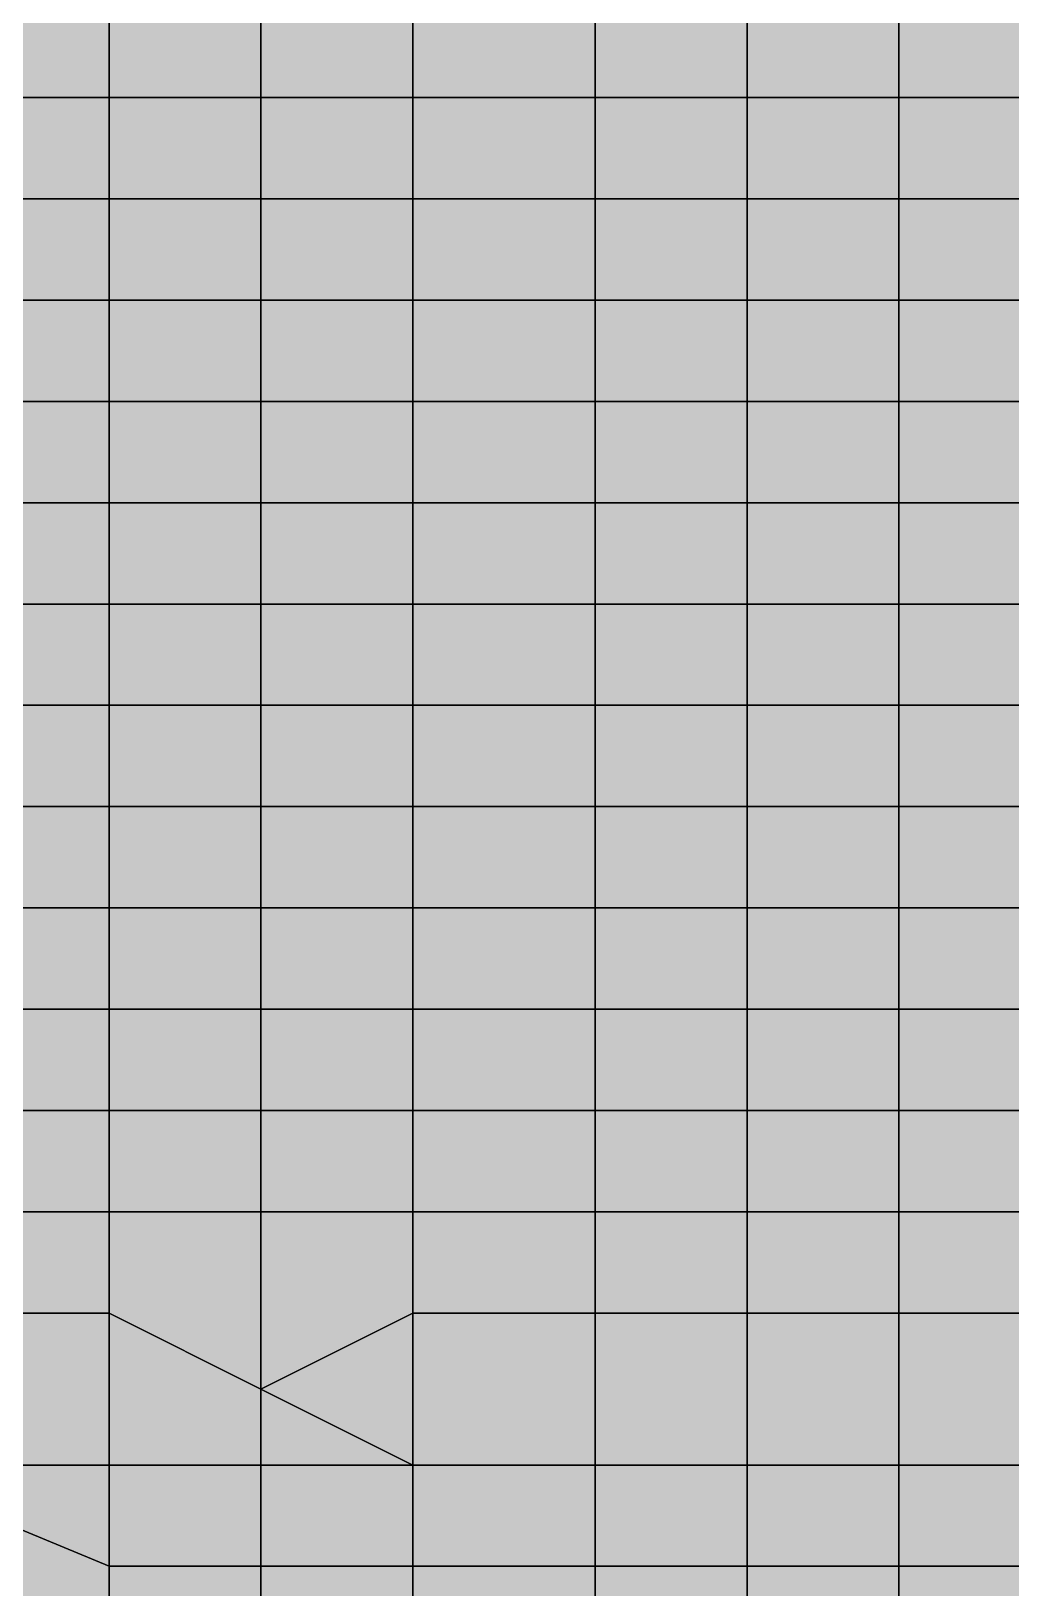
# Model space of a CAD drawing. Header units: inches. Extents: x -100 to 146, y -140 to 41.
# Drawn here: x 33.73 to 43.41, y -25.71 to -10.34 of the extents above; entities that cross this region are included whole.
import ezdxf

# ---------------------------------------------------------------- set-up
doc = ezdxf.new("R2010")
doc.units = ezdxf.units.IN
doc.header["$MEASUREMENT"] = 0
for name, color, linetype in [('Contour 1-01', 7, 'Continuous'), ('Mesh-CDM(100%)_Ac1①', 7, 'Continuous'), ('Mesh-joint-hd-s1', 7, 'Continuous'), ('Mesh-joint-vd-s3', 7, 'Continuous'), ('Mesh-MPC', 7, 'Continuous'), ('Mesh-SCP(30%)_Ac1①', 7, 'Continuous'), ('Mesh-事前混合処理土', 7, 'Continuous'), ('Mesh-埋立土(水中)', 7, 'Continuous'), ('Mesh-敷石', 7, 'Continuous'), ('Mesh-深層混合処理(水中)', 7, 'Continuous'), ('Undeformed Mesh-CDM(100%)_Ac1①', 7, 'Continuous'), ('Undeformed Mesh-SCP(30%)_Ac1①', 7, 'Continuous'), ('Undeformed Mesh-事前混合処理土', 7, 'Continuous'), ('Undeformed Mesh-埋立土(水中)', 7, 'Continuous'), ('Undeformed Mesh-敷石', 7, 'Continuous'), ('Undeformed Mesh-深層混合処理(水中)', 7, 'Continuous')]:
    doc.layers.add(name, color=color, linetype=linetype)

msp = doc.modelspace()

# ---------------------------------------------------------------- linework, layer by layer
at = {"color": 7, "true_color": 0xffffff, "transparency": 33554687}
for p, q in [((37.5, -11), (37.5, -11)), ((37.5, -12), (37.5, -12)), ((37.5, -13), (37.5, -13)), ((37.5, -14), (37.5, -14)), ((37.5, -15), (37.5, -15)), ((37.5, -16), (37.5, -16)), ((37.5, -17), (37.5, -17)), ((37.5, -18), (37.5, -18)), ((37.5, -19), (37.5, -19)), ((37.5, -20), (37.5, -20)), ((37.5, -21), (37.5, -21)), ((37.5, -22), (37.5, -22)), ((37.5, -23), (37.5, -23)), ((34.5, -24.5), (34.5, -24.5)), ((36, -24.5), (36, -24.5)), ((37.5, -24.5), (37.5, -24.5)), ((37.5, -24.5), (37.5, -24.5)), ((37.5, -24.5), (37.5, -24.5)), ((37.5, -25.5), (37.5, -25.5))]:
    msp.add_line(p, q, dxfattribs=at)
for points in [[(33.3, -10), (33.3, -11), (34.5, -11)], [(33.3, -10), (34.5, -11), (34.5, -10)], [(36, -11), (36, -10), (34.5, -10)], [(36, -11), (34.5, -10), (34.5, -11)], [(37.5, -11), (37.5, -10), (36, -10)], [(37.5, -11), (36, -10), (36, -11)], [(37.5, -10), (37.5, -11), (39.3, -11)], [(37.5, -10), (39.3, -11), (39.3, -10)], [(40.8, -10), (39.3, -10), (39.3, -11)], [(40.8, -10), (39.3, -11), (40.8, -11)], [(40.8, -10), (40.8, -11), (42.3, -11)], [(40.8, -10), (42.3, -11), (42.3, -10)], [(43.8, -10), (42.3, -10), (42.3, -11)], [(43.8, -10), (42.3, -11), (43.8, -11)], [(33.3, -11), (33.3, -12), (34.5, -12)], [(33.3, -11), (34.5, -12), (34.5, -11)], [(36, -12), (36, -11), (34.5, -11)], [(36, -12), (34.5, -11), (34.5, -12)], [(37.5, -12), (37.5, -11), (36, -11)], [(37.5, -12), (36, -11), (36, -12)], [(37.5, -11), (37.5, -12), (39.3, -12)], [(37.5, -11), (39.3, -12), (39.3, -11)], [(40.8, -11), (39.3, -11), (39.3, -12)], [(40.8, -11), (39.3, -12), (40.8, -12)], [(40.8, -11), (40.8, -12), (42.3, -12)], [(40.8, -11), (42.3, -12), (42.3, -11)], [(43.8, -11), (42.3, -11), (42.3, -12)], [(43.8, -11), (42.3, -12), (43.8, -12)], [(33.3, -12), (33.3, -13), (34.5, -13)], [(33.3, -12), (34.5, -13), (34.5, -12)], [(36, -13), (36, -12), (34.5, -12)], [(36, -13), (34.5, -12), (34.5, -13)], [(37.5, -13), (37.5, -12), (36, -12)], [(37.5, -13), (36, -12), (36, -13)], [(37.5, -12), (37.5, -13), (39.3, -13)], [(37.5, -12), (39.3, -13), (39.3, -12)], [(40.8, -12), (39.3, -12), (39.3, -13)], [(40.8, -12), (39.3, -13), (40.8, -13)], [(40.8, -12), (40.8, -13), (42.3, -13)], [(40.8, -12), (42.3, -13), (42.3, -12)], [(42.3, -12), (42.3, -13), (43.8, -13)], [(42.3, -12), (43.8, -13), (43.8, -12)], [(33.3, -13), (33.3, -14), (34.5, -14)], [(33.3, -13), (34.5, -14), (34.5, -13)], [(36, -14), (36, -13), (34.5, -13)], [(36, -14), (34.5, -13), (34.5, -14)], [(37.5, -14), (37.5, -13), (36, -13)], [(37.5, -14), (36, -13), (36, -14)], [(37.5, -13), (37.5, -14), (39.3, -14)], [(37.5, -13), (39.3, -14), (39.3, -13)], [(40.8, -13), (39.3, -13), (39.3, -14)], [(40.8, -13), (39.3, -14), (40.8, -14)], [(40.8, -13), (40.8, -14), (42.3, -14)], [(40.8, -13), (42.3, -14), (42.3, -13)], [(42.3, -13), (42.3, -14), (43.8, -14)], [(42.3, -13), (43.8, -14), (43.8, -13)], [(34.5, -14), (33.3, -14), (33.3, -15)], [(34.5, -14), (33.3, -15), (34.5, -15)], [(36, -15), (36, -14), (34.5, -14)], [(36, -15), (34.5, -14), (34.5, -15)], [(37.5, -14), (36, -14), (36, -15)], [(37.5, -14), (36, -15), (37.5, -15)], [(39.3, -14), (37.5, -14), (37.5, -15)], [(39.3, -14), (37.5, -15), (39.3, -15)], [(40.8, -14), (39.3, -14), (39.3, -15)], [(40.8, -14), (39.3, -15), (40.8, -15)], [(42.3, -14), (40.8, -14), (40.8, -15)], [(42.3, -14), (40.8, -15), (42.3, -15)], [(43.8, -14), (42.3, -14), (42.3, -15)], [(43.8, -14), (42.3, -15), (43.8, -15)], [(33.3, -15), (33.3, -16), (34.5, -16)], [(33.3, -15), (34.5, -16), (34.5, -15)], [(36, -16), (36, -15), (34.5, -15)], [(36, -16), (34.5, -15), (34.5, -16)], [(37.5, -16), (37.5, -15), (36, -15)], [(37.5, -16), (36, -15), (36, -16)], [(37.5, -15), (37.5, -16), (39.3, -16)], [(37.5, -15), (39.3, -16), (39.3, -15)], [(40.8, -15), (39.3, -15), (39.3, -16)], [(40.8, -15), (39.3, -16), (40.8, -16)], [(40.8, -15), (40.8, -16), (42.3, -16)], [(40.8, -15), (42.3, -16), (42.3, -15)], [(42.3, -15), (42.3, -16), (43.8, -16)], [(42.3, -15), (43.8, -16), (43.8, -15)], [(33.3, -16), (33.3, -17), (34.5, -17)], [(33.3, -16), (34.5, -17), (34.5, -16)], [(36, -17), (36, -16), (34.5, -16)], [(36, -17), (34.5, -16), (34.5, -17)], [(37.5, -17), (37.5, -16), (36, -16)], [(37.5, -17), (36, -16), (36, -17)], [(37.5, -16), (37.5, -17), (39.3, -17)], [(37.5, -16), (39.3, -17), (39.3, -16)], [(39.3, -17), (40.8, -17), (40.8, -16)], [(39.3, -17), (40.8, -16), (39.3, -16)], [(40.8, -17), (42.3, -17), (42.3, -16)], [(40.8, -17), (42.3, -16), (40.8, -16)], [(42.3, -16), (42.3, -17), (43.8, -17)], [(42.3, -16), (43.8, -17), (43.8, -16)], [(33.3, -18), (34.5, -18), (34.5, -17)], [(33.3, -18), (34.5, -17), (33.3, -17)], [(36, -18), (36, -17), (34.5, -17)], [(36, -18), (34.5, -17), (34.5, -18)], [(36, -18), (37.5, -18), (37.5, -17)], [(36, -18), (37.5, -17), (36, -17)], [(37.5, -18), (39.3, -18), (39.3, -17)], [(37.5, -18), (39.3, -17), (37.5, -17)], [(39.3, -18), (40.8, -18), (40.8, -17)], [(39.3, -18), (40.8, -17), (39.3, -17)], [(40.8, -18), (42.3, -18), (42.3, -17)], [(40.8, -18), (42.3, -17), (40.8, -17)], [(42.3, -17), (42.3, -18), (43.8, -18)], [(42.3, -17), (43.8, -18), (43.8, -17)], [(34.5, -18), (33.3, -18), (33.3, -19)], [(34.5, -18), (33.3, -19), (34.5, -19)], [(36, -19), (36, -18), (34.5, -18)], [(36, -19), (34.5, -18), (34.5, -19)], [(36, -18), (36, -19), (37.5, -19)], [(36, -18), (37.5, -19), (37.5, -18)], [(37.5, -18), (37.5, -19), (39.3, -19)], [(37.5, -18), (39.3, -19), (39.3, -18)], [(39.3, -19), (40.8, -19), (40.8, -18)], [(39.3, -19), (40.8, -18), (39.3, -18)], [(40.8, -19), (42.3, -19), (42.3, -18)], [(40.8, -19), (42.3, -18), (40.8, -18)], [(42.3, -18), (42.3, -19), (43.8, -19)], [(42.3, -18), (43.8, -19), (43.8, -18)], [(33.3, -20), (34.5, -20), (34.5, -19)], [(33.3, -20), (34.5, -19), (33.3, -19)], [(36, -20), (36, -19), (34.5, -19)], [(36, -20), (34.5, -19), (34.5, -20)], [(36, -20), (37.5, -20), (37.5, -19)], [(36, -20), (37.5, -19), (36, -19)], [(37.5, -19), (37.5, -20), (39.3, -20)], [(37.5, -19), (39.3, -20), (39.3, -19)], [(39.3, -20), (40.8, -20), (40.8, -19)], [(39.3, -20), (40.8, -19), (39.3, -19)], [(40.8, -20), (42.3, -20), (42.3, -19)], [(40.8, -20), (42.3, -19), (40.8, -19)], [(42.3, -19), (42.3, -20), (43.8, -20)], [(42.3, -19), (43.8, -20), (43.8, -19)], [(33.3, -21), (34.5, -21), (34.5, -20)], [(33.3, -21), (34.5, -20), (33.3, -20)], [(36, -21), (36, -20), (34.5, -20)], [(36, -21), (34.5, -20), (34.5, -21)], [(36, -21), (37.5, -21), (37.5, -20)], [(36, -21), (37.5, -20), (36, -20)], [(37.5, -21), (39.3, -21), (39.3, -20)], [(37.5, -21), (39.3, -20), (37.5, -20)], [(39.3, -21), (40.8, -21), (40.8, -20)], [(39.3, -21), (40.8, -20), (39.3, -20)], [(42.3, -21), (42.3, -20), (40.8, -20)], [(42.3, -21), (40.8, -20), (40.8, -21)], [(42.3, -20), (42.3, -21), (43.8, -21)], [(42.3, -20), (43.8, -21), (43.8, -20)], [(33.3, -22), (34.5, -22), (34.5, -21)], [(33.3, -22), (34.5, -21), (33.3, -21)], [(36, -22), (36, -21), (34.5, -21)], [(36, -22), (34.5, -21), (34.5, -22)], [(36, -22), (37.5, -22), (37.5, -21)], [(36, -22), (37.5, -21), (36, -21)], [(37.5, -22), (39.3, -22), (39.3, -21)], [(37.5, -22), (39.3, -21), (37.5, -21)], [(39.3, -22), (40.8, -22), (40.8, -21)], [(39.3, -22), (40.8, -21), (39.3, -21)], [(40.8, -22), (42.3, -22), (42.3, -21)], [(40.8, -22), (42.3, -21), (40.8, -21)], [(42.3, -21), (42.3, -22), (43.8, -22)], [(42.3, -21), (43.8, -22), (43.8, -21)], [(33.3, -22), (33.3, -23), (34.5, -23)], [(33.3, -22), (34.5, -23), (34.5, -22)], [(34.5, -22), (34.5, -23), (36, -23.75)], [(34.5, -22), (36, -23.75), (36, -22)], [(37.5, -22), (36, -22), (36, -23.75)], [(37.5, -22), (36, -23.75), (37.5, -23)], [(37.5, -23), (39.3, -23), (39.3, -22)], [(37.5, -23), (39.3, -22), (37.5, -22)], [(39.3, -23), (40.8, -23), (40.8, -22)], [(39.3, -23), (40.8, -22), (39.3, -22)], [(40.8, -23), (42.3, -23), (42.3, -22)], [(40.8, -23), (42.3, -22), (40.8, -22)], [(42.3, -22), (42.3, -23), (43.8, -23)], [(42.3, -22), (43.8, -23), (43.8, -22)], [(33.3, -24.5), (34.5, -24.5), (34.5, -23)], [(33.3, -24.5), (34.5, -23), (33.3, -23)], [(34.5, -23), (34.5, -24.5), (36, -24.5)], [(34.5, -23), (36, -24.5), (36, -23.75)], [(37.5, -23), (36, -23.75), (37.5, -24.5)], [(37.5, -23), (37.5, -24.5), (37.5, -24.5)], [(37.5, -24.5), (39.3, -24.5), (39.3, -23)], [(37.5, -24.5), (39.3, -23), (37.5, -23)], [(39.3, -24.5), (40.8, -24.5), (40.8, -23)], [(39.3, -24.5), (40.8, -23), (39.3, -23)], [(40.8, -24.5), (42.3, -24.5), (42.3, -23)], [(40.8, -24.5), (42.3, -23), (40.8, -23)], [(42.3, -23), (42.3, -24.5), (43.8, -24.5)], [(42.3, -23), (43.8, -24.5), (43.8, -23)], [(36, -24.5), (37.5, -24.5), (36, -23.75)], [(36, -24.5), (36, -23.75), (36, -23.75)], [(34.5, -25.5), (34.5, -24.5), (33.3, -24.5)], [(34.5, -25.5), (33.3, -24.5), (33.3, -25)], [(36, -24.5), (34.5, -24.5), (34.5, -25.5)], [(36, -24.5), (34.5, -25.5), (36, -25.5)], [(36, -25.5), (37.5, -25.5), (37.5, -24.5)], [(36, -25.5), (37.5, -24.5), (36, -24.5)], [(37.5, -25.5), (39.3, -25.5), (39.3, -24.5)], [(37.5, -25.5), (39.3, -24.5), (37.5, -24.5)], [(39.3, -25.5), (40.8, -25.5), (40.8, -24.5)], [(39.3, -25.5), (40.8, -24.5), (39.3, -24.5)], [(40.8, -25.5), (42.3, -25.5), (42.3, -24.5)], [(40.8, -25.5), (42.3, -24.5), (40.8, -24.5)], [(42.3, -24.5), (42.3, -25.5), (43.8, -25.5)], [(42.3, -24.5), (43.8, -25.5), (43.8, -24.5)], [(33.3, -25), (33.3, -26.5), (34.5, -26.5)], [(33.3, -25), (34.5, -26.5), (34.5, -25.5)], [(34.5, -26.5), (36, -26.5), (36, -25.5)], [(34.5, -26.5), (36, -25.5), (34.5, -25.5)], [(36, -26.5), (37.5, -26.5), (37.5, -25.5)], [(36, -26.5), (37.5, -25.5), (36, -25.5)], [(37.5, -26.5), (39.3, -26.5), (39.3, -25.5)], [(37.5, -26.5), (39.3, -25.5), (37.5, -25.5)], [(39.3, -26.5), (40.8, -26.5), (40.8, -25.5)], [(39.3, -26.5), (40.8, -25.5), (39.3, -25.5)], [(40.8, -26.5), (42.3, -26.5), (42.3, -25.5)], [(40.8, -26.5), (42.3, -25.5), (40.8, -25.5)], [(42.3, -26.5), (43.8, -26.5), (43.8, -25.5)], [(42.3, -26.5), (43.8, -25.5), (42.3, -25.5)]]:
    msp.add_solid(points, dxfattribs=at)
at = {"layer": 'Contour 1-01', "color": 5, "true_color": 0x0000ff}
for points in [[(33.3, -10), (33.3, -11), (34.5, -11)], [(33.3, -10), (34.5, -11), (34.5, -10)], [(36, -11), (36, -10), (34.5, -10)], [(36, -11), (34.5, -10), (34.5, -11)], [(37.5, -11), (37.5, -10), (36, -10)], [(37.5, -11), (36, -10), (36, -11)], [(37.5, -10), (37.5, -11), (39.3, -11)], [(37.5, -10), (39.3, -11), (39.3, -10)], [(40.8, -10), (39.3, -10), (39.3, -11)], [(40.8, -10), (39.3, -11), (40.8, -11)], [(40.8, -10), (40.8, -11), (42.3, -11)], [(40.8, -10), (42.3, -11), (42.3, -10)], [(43.8, -10), (42.3, -10), (42.3, -11)], [(43.8, -10), (42.3, -11), (43.8, -11)], [(33.3, -11), (33.3, -12), (34.5, -12)], [(33.3, -11), (34.5, -12), (34.5, -11)], [(36, -12), (36, -11), (34.5, -11)], [(36, -12), (34.5, -11), (34.5, -12)], [(37.5, -12), (37.5, -11), (36, -11)], [(37.5, -12), (36, -11), (36, -12)], [(37.5, -11), (37.5, -12), (39.3, -12)], [(37.5, -11), (39.3, -12), (39.3, -11)], [(40.8, -11), (39.3, -11), (39.3, -12)], [(40.8, -11), (39.3, -12), (40.8, -12)], [(40.8, -11), (40.8, -12), (42.3, -12)], [(40.8, -11), (42.3, -12), (42.3, -11)], [(43.8, -11), (42.3, -11), (42.3, -12)], [(43.8, -11), (42.3, -12), (43.8, -12)], [(33.3, -12), (33.3, -13), (34.5, -13)], [(33.3, -12), (34.5, -13), (34.5, -12)], [(36, -13), (36, -12), (34.5, -12)], [(36, -13), (34.5, -12), (34.5, -13)], [(37.5, -13), (37.5, -12), (36, -12)], [(37.5, -13), (36, -12), (36, -13)], [(37.5, -12), (37.5, -13), (39.3, -13)], [(37.5, -12), (39.3, -13), (39.3, -12)], [(40.8, -12), (39.3, -12), (39.3, -13)], [(40.8, -12), (39.3, -13), (40.8, -13)], [(40.8, -12), (40.8, -13), (42.3, -13)], [(40.8, -12), (42.3, -13), (42.3, -12)], [(42.3, -12), (42.3, -13), (43.8, -13)], [(42.3, -12), (43.8, -13), (43.8, -12)], [(33.3, -13), (33.3, -14), (34.5, -14)], [(33.3, -13), (34.5, -14), (34.5, -13)], [(36, -14), (36, -13), (34.5, -13)], [(36, -14), (34.5, -13), (34.5, -14)], [(37.5, -14), (37.5, -13), (36, -13)], [(37.5, -14), (36, -13), (36, -14)], [(37.5, -13), (37.5, -14), (39.3, -14)], [(37.5, -13), (39.3, -14), (39.3, -13)], [(40.8, -13), (39.3, -13), (39.3, -14)], [(40.8, -13), (39.3, -14), (40.8, -14)], [(40.8, -13), (40.8, -14), (42.3, -14)], [(40.8, -13), (42.3, -14), (42.3, -13)], [(42.3, -13), (42.3, -14), (43.8, -14)], [(42.3, -13), (43.8, -14), (43.8, -13)], [(34.5, -14), (33.3, -14), (33.3, -15)], [(34.5, -14), (33.3, -15), (34.5, -15)], [(36, -15), (36, -14), (34.5, -14)], [(36, -15), (34.5, -14), (34.5, -15)], [(37.5, -14), (36, -14), (36, -15)], [(37.5, -14), (36, -15), (37.5, -15)], [(39.3, -14), (37.5, -14), (37.5, -15)], [(39.3, -14), (37.5, -15), (39.3, -15)], [(40.8, -14), (39.3, -14), (39.3, -15)], [(40.8, -14), (39.3, -15), (40.8, -15)], [(42.3, -14), (40.8, -14), (40.8, -15)], [(42.3, -14), (40.8, -15), (42.3, -15)], [(43.8, -14), (42.3, -14), (42.3, -15)], [(43.8, -14), (42.3, -15), (43.8, -15)], [(33.3, -15), (33.3, -16), (34.5, -16)], [(33.3, -15), (34.5, -16), (34.5, -15)], [(36, -16), (36, -15), (34.5, -15)], [(36, -16), (34.5, -15), (34.5, -16)], [(37.5, -16), (37.5, -15), (36, -15)], [(37.5, -16), (36, -15), (36, -16)], [(37.5, -15), (37.5, -16), (39.3, -16)], [(37.5, -15), (39.3, -16), (39.3, -15)], [(40.8, -15), (39.3, -15), (39.3, -16)], [(40.8, -15), (39.3, -16), (40.8, -16)], [(40.8, -15), (40.8, -16), (42.3, -16)], [(40.8, -15), (42.3, -16), (42.3, -15)], [(42.3, -15), (42.3, -16), (43.8, -16)], [(42.3, -15), (43.8, -16), (43.8, -15)], [(33.3, -16), (33.3, -17), (34.5, -17)], [(33.3, -16), (34.5, -17), (34.5, -16)], [(36, -17), (36, -16), (34.5, -16)], [(36, -17), (34.5, -16), (34.5, -17)], [(37.5, -17), (37.5, -16), (36, -16)], [(37.5, -17), (36, -16), (36, -17)], [(37.5, -16), (37.5, -17), (39.3, -17)], [(37.5, -16), (39.3, -17), (39.3, -16)], [(39.3, -17), (40.8, -17), (40.8, -16)], [(39.3, -17), (40.8, -16), (39.3, -16)], [(40.8, -17), (42.3, -17), (42.3, -16)], [(40.8, -17), (42.3, -16), (40.8, -16)], [(42.3, -16), (42.3, -17), (43.8, -17)], [(42.3, -16), (43.8, -17), (43.8, -16)], [(33.3, -18), (34.5, -18), (34.5, -17)], [(33.3, -18), (34.5, -17), (33.3, -17)], [(36, -18), (36, -17), (34.5, -17)], [(36, -18), (34.5, -17), (34.5, -18)], [(36, -18), (37.5, -18), (37.5, -17)], [(36, -18), (37.5, -17), (36, -17)], [(37.5, -18), (39.3, -18), (39.3, -17)], [(37.5, -18), (39.3, -17), (37.5, -17)], [(39.3, -18), (40.8, -18), (40.8, -17)], [(39.3, -18), (40.8, -17), (39.3, -17)], [(40.8, -18), (42.3, -18), (42.3, -17)], [(40.8, -18), (42.3, -17), (40.8, -17)], [(42.3, -17), (42.3, -18), (43.8, -18)], [(42.3, -17), (43.8, -18), (43.8, -17)], [(34.5, -18), (33.3, -18), (33.3, -19)], [(34.5, -18), (33.3, -19), (34.5, -19)], [(36, -19), (36, -18), (34.5, -18)], [(36, -19), (34.5, -18), (34.5, -19)], [(36, -18), (36, -19), (37.5, -19)], [(36, -18), (37.5, -19), (37.5, -18)], [(37.5, -18), (37.5, -19), (39.3, -19)], [(37.5, -18), (39.3, -19), (39.3, -18)], [(39.3, -19), (40.8, -19), (40.8, -18)], [(39.3, -19), (40.8, -18), (39.3, -18)], [(40.8, -19), (42.3, -19), (42.3, -18)], [(40.8, -19), (42.3, -18), (40.8, -18)], [(42.3, -18), (42.3, -19), (43.8, -19)], [(42.3, -18), (43.8, -19), (43.8, -18)], [(33.3, -20), (34.5, -20), (34.5, -19)], [(33.3, -20), (34.5, -19), (33.3, -19)], [(36, -20), (36, -19), (34.5, -19)], [(36, -20), (34.5, -19), (34.5, -20)], [(36, -20), (37.5, -20), (37.5, -19)], [(36, -20), (37.5, -19), (36, -19)], [(37.5, -19), (37.5, -20), (39.3, -20)], [(37.5, -19), (39.3, -20), (39.3, -19)], [(39.3, -20), (40.8, -20), (40.8, -19)], [(39.3, -20), (40.8, -19), (39.3, -19)], [(40.8, -20), (42.3, -20), (42.3, -19)], [(40.8, -20), (42.3, -19), (40.8, -19)], [(42.3, -19), (42.3, -20), (43.8, -20)], [(42.3, -19), (43.8, -20), (43.8, -19)], [(33.3, -21), (34.5, -21), (34.5, -20)], [(33.3, -21), (34.5, -20), (33.3, -20)], [(36, -21), (36, -20), (34.5, -20)], [(36, -21), (34.5, -20), (34.5, -21)], [(36, -21), (37.5, -21), (37.5, -20)], [(36, -21), (37.5, -20), (36, -20)], [(37.5, -21), (39.3, -21), (39.3, -20)], [(37.5, -21), (39.3, -20), (37.5, -20)], [(39.3, -21), (40.8, -21), (40.8, -20)], [(39.3, -21), (40.8, -20), (39.3, -20)], [(42.3, -21), (42.3, -20), (40.8, -20)], [(42.3, -21), (40.8, -20), (40.8, -21)], [(42.3, -20), (42.3, -21), (43.8, -21)], [(42.3, -20), (43.8, -21), (43.8, -20)], [(33.3, -22), (34.5, -22), (34.5, -21)], [(33.3, -22), (34.5, -21), (33.3, -21)], [(36, -22), (36, -21), (34.5, -21)], [(36, -22), (34.5, -21), (34.5, -22)], [(36, -22), (37.5, -22), (37.5, -21)], [(36, -22), (37.5, -21), (36, -21)], [(37.5, -22), (39.3, -22), (39.3, -21)], [(37.5, -22), (39.3, -21), (37.5, -21)], [(39.3, -22), (40.8, -22), (40.8, -21)], [(39.3, -22), (40.8, -21), (39.3, -21)], [(40.8, -22), (42.3, -22), (42.3, -21)], [(40.8, -22), (42.3, -21), (40.8, -21)], [(42.3, -21), (42.3, -22), (43.8, -22)], [(42.3, -21), (43.8, -22), (43.8, -21)], [(33.3, -22), (33.3, -23), (34.5, -23)], [(33.3, -22), (34.5, -23), (34.5, -22)], [(34.5, -22), (34.5, -23), (36, -23.75)], [(34.5, -22), (36, -23.75), (36, -22)], [(37.5, -22), (36, -22), (36, -23.75)], [(37.5, -22), (36, -23.75), (37.5, -23)], [(37.5, -23), (39.3, -23), (39.3, -22)], [(37.5, -23), (39.3, -22), (37.5, -22)], [(39.3, -23), (40.8, -23), (40.8, -22)], [(39.3, -23), (40.8, -22), (39.3, -22)], [(40.8, -23), (42.3, -23), (42.3, -22)], [(40.8, -23), (42.3, -22), (40.8, -22)], [(42.3, -22), (42.3, -23), (43.8, -23)], [(42.3, -22), (43.8, -23), (43.8, -22)], [(33.3, -24.5), (34.5, -24.5), (34.5, -23)], [(33.3, -24.5), (34.5, -23), (33.3, -23)], [(34.5, -23), (34.5, -24.5), (36, -24.5)], [(34.5, -23), (36, -24.5), (36, -23.75)], [(37.5, -23), (36, -23.75), (37.5, -24.5)], [(37.5, -23), (37.5, -24.5), (37.5, -24.5)], [(37.5, -24.5), (39.3, -24.5), (39.3, -23)], [(37.5, -24.5), (39.3, -23), (37.5, -23)], [(39.3, -24.5), (40.8, -24.5), (40.8, -23)], [(39.3, -24.5), (40.8, -23), (39.3, -23)], [(40.8, -24.5), (42.3, -24.5), (42.3, -23)], [(40.8, -24.5), (42.3, -23), (40.8, -23)], [(42.3, -23), (42.3, -24.5), (43.8, -24.5)], [(42.3, -23), (43.8, -24.5), (43.8, -23)], [(36, -24.5), (37.5, -24.5), (36, -23.75)], [(36, -24.5), (36, -23.75), (36, -23.75)], [(34.5, -25.5), (34.5, -24.5), (33.3, -24.5)], [(34.5, -25.5), (33.3, -24.5), (33.3, -25)], [(36, -24.5), (34.5, -24.5), (34.5, -25.5)], [(36, -24.5), (34.5, -25.5), (36, -25.5)], [(36, -25.5), (37.5, -25.5), (37.5, -24.5)], [(36, -25.5), (37.5, -24.5), (36, -24.5)], [(37.5, -25.5), (39.3, -25.5), (39.3, -24.5)], [(37.5, -25.5), (39.3, -24.5), (37.5, -24.5)], [(39.3, -25.5), (40.8, -25.5), (40.8, -24.5)], [(39.3, -25.5), (40.8, -24.5), (39.3, -24.5)], [(40.8, -25.5), (42.3, -25.5), (42.3, -24.5)], [(40.8, -25.5), (42.3, -24.5), (40.8, -24.5)], [(42.3, -24.5), (42.3, -25.5), (43.8, -25.5)], [(42.3, -24.5), (43.8, -25.5), (43.8, -24.5)], [(33.3, -25), (33.3, -26.5), (34.5, -26.5)], [(33.3, -25), (34.5, -26.5), (34.5, -25.5)], [(34.5, -26.5), (36, -26.5), (36, -25.5)], [(34.5, -26.5), (36, -25.5), (34.5, -25.5)], [(36, -26.5), (37.5, -26.5), (37.5, -25.5)], [(36, -26.5), (37.5, -25.5), (36, -25.5)], [(37.5, -26.5), (39.3, -26.5), (39.3, -25.5)], [(37.5, -26.5), (39.3, -25.5), (37.5, -25.5)], [(39.3, -26.5), (40.8, -26.5), (40.8, -25.5)], [(39.3, -26.5), (40.8, -25.5), (39.3, -25.5)], [(40.8, -26.5), (42.3, -26.5), (42.3, -25.5)], [(40.8, -26.5), (42.3, -25.5), (40.8, -25.5)], [(42.3, -26.5), (43.8, -26.5), (43.8, -25.5)], [(42.3, -26.5), (43.8, -25.5), (42.3, -25.5)]]:
    msp.add_solid(points, dxfattribs=at)
at = {"layer": 'Mesh-CDM(100%)_Ac1①', "color": 18, "true_color": 0x000000, "transparency": 33554559}
for p, q in [((34.5, -24.5), (33.3, -24.5)), ((34.5, -25.5), (34.5, -24.5)), ((36, -24.5), (34.5, -24.5)), ((34.5, -24.5), (34.5, -25.5)), ((36, -25.5), (36, -24.5)), ((37.5, -24.5), (36, -24.5)), ((36, -24.5), (36, -25.5)), ((37.5, -25.5), (37.5, -24.5)), ((34.5, -25.5), (33.3, -25)), ((33.3, -25), (34.5, -25.5)), ((34.5, -26.5), (34.5, -25.5)), ((36, -25.5), (34.5, -25.5)), ((34.5, -25.5), (34.5, -26.5)), ((34.5, -25.5), (36, -25.5)), ((36, -26.5), (36, -25.5)), ((37.5, -25.5), (36, -25.5)), ((36, -25.5), (36, -26.5)), ((36, -25.5), (37.5, -25.5)), ((37.5, -26.5), (37.5, -25.5))]:
    msp.add_line(p, q, dxfattribs=at)
at = {"layer": 'Mesh-joint-hd-s1', "color": 18, "true_color": 0x000000, "transparency": 33554559}
for p, q in [((34.5, -24.5), (34.5, -24.5)), ((36, -24.5), (36, -24.5)), ((37.5, -24.5), (37.5, -24.5))]:
    msp.add_line(p, q, dxfattribs=at)
at = {"layer": 'Mesh-joint-vd-s3', "color": 18, "true_color": 0x000000, "transparency": 33554559}
for p, q in [((37.5, -11), (37.5, -11)), ((37.5, -12), (37.5, -12)), ((37.5, -13), (37.5, -13)), ((37.5, -14), (37.5, -14)), ((37.5, -15), (37.5, -15)), ((37.5, -16), (37.5, -16)), ((37.5, -17), (37.5, -17)), ((37.5, -18), (37.5, -18)), ((37.5, -19), (37.5, -19))]:
    msp.add_line(p, q, dxfattribs=at)
at = {"layer": 'Mesh-MPC', "color": 18, "true_color": 0x000000, "transparency": 33554559}
for p, q in [((37.5, -20), (37.5, -20)), ((37.5, -21), (37.5, -21)), ((37.5, -22), (37.5, -22)), ((37.5, -23), (37.5, -23)), ((37.5, -24.5), (37.5, -24.5)), ((37.5, -24.5), (37.5, -24.5)), ((37.5, -25.5), (37.5, -25.5))]:
    msp.add_line(p, q, dxfattribs=at)
at = {"layer": 'Mesh-SCP(30%)_Ac1①', "color": 18, "true_color": 0x000000, "transparency": 33554559}
for p, q in [((39.3, -24.5), (37.5, -24.5)), ((37.5, -24.5), (37.5, -25.5)), ((39.3, -25.5), (39.3, -24.5)), ((40.8, -24.5), (39.3, -24.5)), ((39.3, -24.5), (39.3, -25.5)), ((40.8, -25.5), (40.8, -24.5)), ((42.3, -24.5), (40.8, -24.5)), ((40.8, -24.5), (40.8, -25.5)), ((42.3, -25.5), (42.3, -24.5)), ((42.3, -24.5), (42.3, -25.5)), ((43.8, -24.5), (42.3, -24.5)), ((39.3, -25.5), (37.5, -25.5)), ((37.5, -25.5), (37.5, -26.5)), ((37.5, -25.5), (39.3, -25.5)), ((39.3, -26.5), (39.3, -25.5)), ((40.8, -25.5), (39.3, -25.5)), ((39.3, -25.5), (39.3, -26.5)), ((39.3, -25.5), (40.8, -25.5)), ((40.8, -26.5), (40.8, -25.5)), ((42.3, -25.5), (40.8, -25.5)), ((40.8, -25.5), (40.8, -26.5)), ((40.8, -25.5), (42.3, -25.5)), ((42.3, -26.5), (42.3, -25.5)), ((43.8, -25.5), (42.3, -25.5)), ((42.3, -25.5), (42.3, -26.5)), ((42.3, -25.5), (43.8, -25.5))]:
    msp.add_line(p, q, dxfattribs=at)
at = {"layer": 'Mesh-事前混合処理土', "color": 18, "true_color": 0x000000, "transparency": 33554559}
for p, q in [((34.5, -18), (33.3, -18)), ((34.5, -19), (34.5, -18)), ((36, -18), (34.5, -18)), ((34.5, -18), (34.5, -19)), ((36, -19), (36, -18)), ((34.5, -19), (33.3, -19)), ((33.3, -19), (34.5, -19)), ((34.5, -20), (34.5, -19)), ((36, -19), (34.5, -19)), ((34.5, -19), (34.5, -20)), ((34.5, -19), (36, -19)), ((36, -20), (36, -19)), ((37.5, -19), (36, -19)), ((36, -19), (36, -20)), ((37.5, -20), (37.5, -19)), ((37.5, -19), (37.5, -20)), ((39.3, -19), (37.5, -19)), ((39.3, -20), (39.3, -19)), ((34.5, -20), (33.3, -20)), ((33.3, -20), (34.5, -20)), ((34.5, -21), (34.5, -20)), ((36, -20), (34.5, -20)), ((34.5, -20), (34.5, -21)), ((34.5, -20), (36, -20)), ((36, -21), (36, -20)), ((37.5, -20), (36, -20)), ((36, -20), (36, -21)), ((36, -20), (37.5, -20)), ((37.5, -21), (37.5, -20)), ((39.3, -20), (37.5, -20)), ((37.5, -20), (37.5, -21)), ((37.5, -20), (39.3, -20)), ((39.3, -21), (39.3, -20)), ((40.8, -20), (39.3, -20)), ((39.3, -20), (39.3, -21)), ((40.8, -21), (40.8, -20)), ((42.3, -20), (40.8, -20)), ((40.8, -20), (40.8, -21)), ((42.3, -21), (42.3, -20)), ((34.5, -21), (33.3, -21)), ((33.3, -21), (34.5, -21)), ((34.5, -22), (34.5, -21)), ((34.5, -21), (36, -21)), ((36, -21), (34.5, -21)), ((34.5, -21), (34.5, -22)), ((36, -22), (36, -21)), ((37.5, -21), (36, -21)), ((36, -21), (36, -22)), ((36, -21), (37.5, -21)), ((37.5, -22), (37.5, -21)), ((39.3, -21), (37.5, -21)), ((37.5, -21), (37.5, -22)), ((37.5, -21), (39.3, -21)), ((39.3, -22), (39.3, -21)), ((40.8, -21), (39.3, -21)), ((39.3, -21), (39.3, -22)), ((39.3, -21), (40.8, -21)), ((40.8, -22), (40.8, -21)), ((42.3, -21), (40.8, -21)), ((40.8, -21), (40.8, -22)), ((40.8, -21), (42.3, -21)), ((42.3, -22), (42.3, -21)), ((42.3, -21), (42.3, -22)), ((43.8, -21), (42.3, -21)), ((34.5, -22), (33.3, -22)), ((33.3, -22), (34.5, -22)), ((34.5, -23), (34.5, -22)), ((34.5, -22), (34.5, -23)), ((36, -22), (34.5, -22)), ((34.5, -22), (36, -22)), ((36, -23.75), (36, -22)), ((37.5, -22), (36, -22)), ((36, -22), (36, -23.75)), ((36, -22), (37.5, -22)), ((37.5, -23), (37.5, -22)), ((39.3, -22), (37.5, -22)), ((37.5, -22), (37.5, -23)), ((37.5, -22), (39.3, -22)), ((39.3, -23), (39.3, -22)), ((40.8, -22), (39.3, -22)), ((39.3, -22), (39.3, -23)), ((39.3, -22), (40.8, -22)), ((40.8, -23), (40.8, -22)), ((42.3, -22), (40.8, -22)), ((40.8, -22), (40.8, -23)), ((40.8, -22), (42.3, -22)), ((42.3, -23), (42.3, -22)), ((42.3, -22), (42.3, -23)), ((43.8, -22), (42.3, -22)), ((42.3, -22), (43.8, -22)), ((33.3, -23), (34.5, -23)), ((34.5, -23), (36, -23.75)), ((36, -23.75), (37.5, -23)), ((37.5, -23), (36, -23.75)), ((37.5, -24.5), (37.5, -23)), ((39.3, -23), (37.5, -23)), ((37.5, -23), (37.5, -24.5)), ((37.5, -23), (39.3, -23)), ((39.3, -24.5), (39.3, -23)), ((40.8, -23), (39.3, -23)), ((39.3, -23), (39.3, -24.5)), ((39.3, -23), (40.8, -23)), ((40.8, -24.5), (40.8, -23)), ((42.3, -23), (40.8, -23)), ((40.8, -23), (40.8, -24.5)), ((40.8, -23), (42.3, -23)), ((42.3, -24.5), (42.3, -23)), ((42.3, -23), (43.8, -23)), ((42.3, -23), (42.3, -24.5)), ((43.8, -23), (42.3, -23)), ((36, -23.75), (37.5, -24.5)), ((37.5, -24.5), (37.5, -24.5)), ((37.5, -24.5), (39.3, -24.5)), ((39.3, -24.5), (40.8, -24.5)), ((40.8, -24.5), (42.3, -24.5)), ((42.3, -24.5), (43.8, -24.5))]:
    msp.add_line(p, q, dxfattribs=at)
at = {"layer": 'Mesh-埋立土(水中)', "color": 18, "true_color": 0x000000, "transparency": 33554559}
for p, q in [((37.5, -10), (37.5, -11)), ((39.3, -11), (39.3, -10)), ((39.3, -10), (39.3, -11)), ((40.8, -11), (40.8, -10)), ((40.8, -10), (40.8, -11)), ((42.3, -11), (42.3, -10)), ((42.3, -10), (42.3, -11)), ((37.5, -11), (39.3, -11)), ((37.5, -11), (37.5, -12)), ((39.3, -11), (37.5, -11)), ((39.3, -12), (39.3, -11)), ((40.8, -11), (39.3, -11)), ((39.3, -11), (39.3, -12)), ((39.3, -11), (40.8, -11)), ((40.8, -12), (40.8, -11)), ((40.8, -11), (40.8, -12)), ((42.3, -11), (40.8, -11)), ((40.8, -11), (42.3, -11)), ((42.3, -12), (42.3, -11)), ((43.8, -11), (42.3, -11)), ((42.3, -11), (42.3, -12)), ((42.3, -11), (43.8, -11)), ((37.5, -12), (37.5, -13)), ((39.3, -12), (37.5, -12)), ((37.5, -12), (39.3, -12)), ((39.3, -13), (39.3, -12)), ((40.8, -12), (39.3, -12)), ((39.3, -12), (39.3, -13)), ((39.3, -12), (40.8, -12)), ((40.8, -13), (40.8, -12)), ((40.8, -12), (40.8, -13)), ((42.3, -12), (40.8, -12)), ((40.8, -12), (42.3, -12)), ((42.3, -13), (42.3, -12)), ((42.3, -12), (42.3, -13)), ((43.8, -12), (42.3, -12)), ((42.3, -12), (43.8, -12)), ((37.5, -13), (37.5, -14)), ((39.3, -13), (37.5, -13)), ((37.5, -13), (39.3, -13)), ((39.3, -14), (39.3, -13)), ((40.8, -13), (39.3, -13)), ((39.3, -13), (39.3, -14)), ((39.3, -13), (40.8, -13)), ((40.8, -14), (40.8, -13)), ((40.8, -13), (40.8, -14)), ((42.3, -13), (40.8, -13)), ((40.8, -13), (42.3, -13)), ((42.3, -14), (42.3, -13)), ((42.3, -13), (42.3, -14)), ((43.8, -13), (42.3, -13)), ((42.3, -13), (43.8, -13)), ((39.3, -14), (37.5, -14)), ((37.5, -14), (37.5, -15)), ((37.5, -14), (39.3, -14)), ((39.3, -15), (39.3, -14)), ((40.8, -14), (39.3, -14)), ((39.3, -14), (39.3, -15)), ((39.3, -14), (40.8, -14)), ((40.8, -15), (40.8, -14)), ((42.3, -14), (40.8, -14)), ((40.8, -14), (40.8, -15)), ((40.8, -14), (42.3, -14)), ((42.3, -15), (42.3, -14)), ((43.8, -14), (42.3, -14)), ((42.3, -14), (42.3, -15)), ((42.3, -14), (43.8, -14)), ((37.5, -15), (37.5, -16)), ((39.3, -15), (37.5, -15)), ((37.5, -15), (39.3, -15)), ((39.3, -16), (39.3, -15)), ((39.3, -15), (40.8, -15)), ((40.8, -15), (39.3, -15)), ((39.3, -15), (39.3, -16)), ((40.8, -16), (40.8, -15)), ((40.8, -15), (40.8, -16)), ((42.3, -15), (40.8, -15)), ((40.8, -15), (42.3, -15)), ((42.3, -16), (42.3, -15)), ((42.3, -15), (42.3, -16)), ((43.8, -15), (42.3, -15)), ((42.3, -15), (43.8, -15)), ((37.5, -16), (37.5, -17)), ((39.3, -16), (37.5, -16)), ((37.5, -16), (39.3, -16)), ((39.3, -17), (39.3, -16)), ((40.8, -16), (39.3, -16)), ((39.3, -16), (39.3, -17)), ((39.3, -16), (40.8, -16)), ((40.8, -17), (40.8, -16)), ((42.3, -16), (40.8, -16)), ((40.8, -16), (40.8, -17)), ((40.8, -16), (42.3, -16)), ((42.3, -17), (42.3, -16)), ((42.3, -16), (42.3, -17)), ((43.8, -16), (42.3, -16)), ((42.3, -16), (43.8, -16)), ((39.3, -17), (37.5, -17)), ((37.5, -17), (37.5, -18)), ((37.5, -17), (39.3, -17)), ((39.3, -18), (39.3, -17)), ((40.8, -17), (39.3, -17)), ((39.3, -17), (39.3, -18)), ((39.3, -17), (40.8, -17)), ((40.8, -18), (40.8, -17)), ((42.3, -17), (40.8, -17)), ((40.8, -17), (40.8, -18)), ((40.8, -17), (42.3, -17)), ((42.3, -18), (42.3, -17)), ((42.3, -17), (42.3, -18)), ((43.8, -17), (42.3, -17)), ((42.3, -17), (43.8, -17)), ((37.5, -18), (37.5, -19)), ((39.3, -18), (37.5, -18)), ((37.5, -18), (39.3, -18)), ((39.3, -19), (39.3, -18)), ((40.8, -18), (39.3, -18)), ((39.3, -18), (39.3, -19)), ((39.3, -18), (40.8, -18)), ((40.8, -19), (40.8, -18)), ((42.3, -18), (40.8, -18)), ((40.8, -18), (40.8, -19)), ((40.8, -18), (42.3, -18)), ((42.3, -19), (42.3, -18)), ((42.3, -18), (42.3, -19)), ((43.8, -18), (42.3, -18)), ((42.3, -18), (43.8, -18)), ((37.5, -19), (39.3, -19)), ((40.8, -19), (39.3, -19)), ((39.3, -19), (39.3, -20)), ((39.3, -19), (40.8, -19)), ((40.8, -20), (40.8, -19)), ((40.8, -19), (42.3, -19)), ((42.3, -19), (40.8, -19)), ((40.8, -19), (40.8, -20)), ((42.3, -20), (42.3, -19)), ((42.3, -19), (42.3, -20)), ((43.8, -19), (42.3, -19)), ((42.3, -19), (43.8, -19)), ((39.3, -20), (40.8, -20)), ((40.8, -20), (42.3, -20)), ((42.3, -20), (42.3, -21)), ((43.8, -20), (42.3, -20)), ((42.3, -20), (43.8, -20)), ((42.3, -21), (43.8, -21))]:
    msp.add_line(p, q, dxfattribs=at)
at = {"layer": 'Mesh-敷石', "color": 18, "true_color": 0x000000, "transparency": 33554559}
for p, q in [((34.5, -23), (33.3, -23)), ((34.5, -24.5), (34.5, -23)), ((34.5, -23), (34.5, -24.5)), ((36, -23.75), (34.5, -23)), ((36, -24.5), (36, -23.75)), ((37.5, -24.5), (36, -23.75)), ((36, -23.75), (36, -23.75)), ((36, -23.75), (36, -24.5)), ((33.3, -24.5), (34.5, -24.5)), ((34.5, -24.5), (36, -24.5)), ((36, -24.5), (37.5, -24.5))]:
    msp.add_line(p, q, dxfattribs=at)
at = {"layer": 'Mesh-深層混合処理(水中)', "color": 18, "true_color": 0x000000, "transparency": 33554559}
for p, q in [((34.5, -11), (34.5, -10)), ((34.5, -10), (34.5, -11)), ((36, -11), (36, -10)), ((36, -10), (36, -11)), ((37.5, -11), (37.5, -10)), ((34.5, -11), (33.3, -11)), ((33.3, -11), (34.5, -11)), ((34.5, -12), (34.5, -11)), ((36, -11), (34.5, -11)), ((34.5, -11), (34.5, -12)), ((34.5, -11), (36, -11)), ((36, -12), (36, -11)), ((37.5, -11), (36, -11)), ((36, -11), (36, -12)), ((36, -11), (37.5, -11)), ((37.5, -12), (37.5, -11)), ((34.5, -12), (33.3, -12)), ((33.3, -12), (34.5, -12)), ((34.5, -13), (34.5, -12)), ((36, -12), (34.5, -12)), ((34.5, -12), (34.5, -13)), ((34.5, -12), (36, -12)), ((36, -13), (36, -12)), ((37.5, -12), (36, -12)), ((36, -12), (36, -13)), ((36, -12), (37.5, -12)), ((37.5, -13), (37.5, -12)), ((34.5, -13), (33.3, -13)), ((33.3, -13), (34.5, -13)), ((34.5, -14), (34.5, -13)), ((36, -13), (34.5, -13)), ((34.5, -13), (34.5, -14)), ((34.5, -13), (36, -13)), ((36, -14), (36, -13)), ((37.5, -13), (36, -13)), ((36, -13), (36, -14)), ((36, -13), (37.5, -13)), ((37.5, -14), (37.5, -13)), ((34.5, -14), (33.3, -14)), ((33.3, -14), (34.5, -14)), ((34.5, -15), (34.5, -14)), ((36, -14), (34.5, -14)), ((34.5, -14), (34.5, -15)), ((34.5, -14), (36, -14)), ((36, -15), (36, -14)), ((37.5, -14), (36, -14)), ((36, -14), (36, -15)), ((36, -14), (37.5, -14)), ((37.5, -15), (37.5, -14)), ((34.5, -15), (33.3, -15)), ((33.3, -15), (34.5, -15)), ((34.5, -16), (34.5, -15)), ((36, -15), (34.5, -15)), ((34.5, -15), (34.5, -16)), ((34.5, -15), (36, -15)), ((36, -16), (36, -15)), ((37.5, -15), (36, -15)), ((36, -15), (36, -16)), ((36, -15), (37.5, -15)), ((37.5, -16), (37.5, -15)), ((34.5, -16), (33.3, -16)), ((33.3, -16), (34.5, -16)), ((34.5, -17), (34.5, -16)), ((36, -16), (34.5, -16)), ((34.5, -16), (34.5, -17)), ((34.5, -16), (36, -16)), ((36, -17), (36, -16)), ((37.5, -16), (36, -16)), ((36, -16), (36, -17)), ((36, -16), (37.5, -16)), ((37.5, -17), (37.5, -16)), ((34.5, -17), (33.3, -17)), ((33.3, -17), (34.5, -17)), ((34.5, -18), (34.5, -17)), ((36, -17), (34.5, -17)), ((34.5, -17), (34.5, -18)), ((34.5, -17), (36, -17)), ((36, -18), (36, -17)), ((37.5, -17), (36, -17)), ((36, -17), (36, -18)), ((36, -17), (37.5, -17)), ((37.5, -18), (37.5, -17)), ((33.3, -18), (34.5, -18)), ((34.5, -18), (36, -18)), ((36, -18), (36, -19)), ((37.5, -18), (36, -18)), ((36, -18), (37.5, -18)), ((37.5, -19), (37.5, -18)), ((36, -19), (37.5, -19))]:
    msp.add_line(p, q, dxfattribs=at)
at = {"layer": 'Undeformed Mesh-CDM(100%)_Ac1①', "color": 8, "true_color": 0x808080, "transparency": 33554687}
for p, q in [((34.5, -24.5), (33.3, -24.5)), ((34.5, -25.5), (34.5, -24.5)), ((36, -24.5), (34.5, -24.5)), ((34.5, -24.5), (34.5, -25.5)), ((36, -25.5), (36, -24.5)), ((37.5, -24.5), (36, -24.5)), ((36, -24.5), (36, -25.5)), ((37.5, -25.5), (37.5, -24.5)), ((34.5, -25.5), (33.3, -25)), ((33.3, -25), (34.5, -25.5)), ((34.5, -26.5), (34.5, -25.5)), ((36, -25.5), (34.5, -25.5)), ((34.5, -25.5), (34.5, -26.5)), ((34.5, -25.5), (36, -25.5)), ((36, -26.5), (36, -25.5)), ((37.5, -25.5), (36, -25.5)), ((36, -25.5), (36, -26.5)), ((36, -25.5), (37.5, -25.5)), ((37.5, -26.5), (37.5, -25.5))]:
    msp.add_line(p, q, dxfattribs=at)
at = {"layer": 'Undeformed Mesh-SCP(30%)_Ac1①', "color": 8, "true_color": 0x808080, "transparency": 33554687}
for p, q in [((39.3, -24.5), (37.5, -24.5)), ((37.5, -24.5), (37.5, -25.5)), ((39.3, -25.5), (39.3, -24.5)), ((40.8, -24.5), (39.3, -24.5)), ((39.3, -24.5), (39.3, -25.5)), ((40.8, -25.5), (40.8, -24.5)), ((42.3, -24.5), (40.8, -24.5)), ((40.8, -24.5), (40.8, -25.5)), ((42.3, -25.5), (42.3, -24.5)), ((42.3, -24.5), (42.3, -25.5)), ((43.8, -24.5), (42.3, -24.5)), ((39.3, -25.5), (37.5, -25.5)), ((37.5, -25.5), (37.5, -26.5)), ((37.5, -25.5), (39.3, -25.5)), ((39.3, -26.5), (39.3, -25.5)), ((40.8, -25.5), (39.3, -25.5)), ((39.3, -25.5), (39.3, -26.5)), ((39.3, -25.5), (40.8, -25.5)), ((40.8, -26.5), (40.8, -25.5)), ((42.3, -25.5), (40.8, -25.5)), ((40.8, -25.5), (40.8, -26.5)), ((40.8, -25.5), (42.3, -25.5)), ((42.3, -26.5), (42.3, -25.5)), ((43.8, -25.5), (42.3, -25.5)), ((42.3, -25.5), (42.3, -26.5)), ((42.3, -25.5), (43.8, -25.5))]:
    msp.add_line(p, q, dxfattribs=at)
at = {"layer": 'Undeformed Mesh-事前混合処理土', "color": 8, "true_color": 0x808080, "transparency": 33554687}
for p, q in [((34.5, -18), (33.3, -18)), ((34.5, -19), (34.5, -18)), ((36, -18), (34.5, -18)), ((34.5, -18), (34.5, -19)), ((36, -19), (36, -18)), ((34.5, -19), (33.3, -19)), ((33.3, -19), (34.5, -19)), ((34.5, -20), (34.5, -19)), ((36, -19), (34.5, -19)), ((34.5, -19), (34.5, -20)), ((34.5, -19), (36, -19)), ((36, -20), (36, -19)), ((37.5, -19), (36, -19)), ((36, -19), (36, -20)), ((37.5, -20), (37.5, -19)), ((37.5, -19), (37.5, -20)), ((39.3, -19), (37.5, -19)), ((39.3, -20), (39.3, -19)), ((34.5, -20), (33.3, -20)), ((33.3, -20), (34.5, -20)), ((34.5, -21), (34.5, -20)), ((36, -20), (34.5, -20)), ((34.5, -20), (34.5, -21)), ((34.5, -20), (36, -20)), ((36, -21), (36, -20)), ((37.5, -20), (36, -20)), ((36, -20), (36, -21)), ((36, -20), (37.5, -20)), ((37.5, -21), (37.5, -20)), ((39.3, -20), (37.5, -20)), ((37.5, -20), (37.5, -21)), ((37.5, -20), (39.3, -20)), ((39.3, -21), (39.3, -20)), ((40.8, -20), (39.3, -20)), ((39.3, -20), (39.3, -21)), ((40.8, -21), (40.8, -20)), ((42.3, -20), (40.8, -20)), ((40.8, -20), (40.8, -21)), ((42.3, -21), (42.3, -20)), ((34.5, -21), (33.3, -21)), ((33.3, -21), (34.5, -21)), ((34.5, -22), (34.5, -21)), ((34.5, -21), (36, -21)), ((36, -21), (34.5, -21)), ((34.5, -21), (34.5, -22)), ((36, -22), (36, -21)), ((37.5, -21), (36, -21)), ((36, -21), (36, -22)), ((36, -21), (37.5, -21)), ((37.5, -22), (37.5, -21)), ((39.3, -21), (37.5, -21)), ((37.5, -21), (37.5, -22)), ((37.5, -21), (39.3, -21)), ((39.3, -22), (39.3, -21)), ((40.8, -21), (39.3, -21)), ((39.3, -21), (39.3, -22)), ((39.3, -21), (40.8, -21)), ((40.8, -22), (40.8, -21)), ((42.3, -21), (40.8, -21)), ((40.8, -21), (40.8, -22)), ((40.8, -21), (42.3, -21)), ((42.3, -22), (42.3, -21)), ((42.3, -21), (42.3, -22)), ((43.8, -21), (42.3, -21)), ((34.5, -22), (33.3, -22)), ((33.3, -22), (34.5, -22)), ((34.5, -23), (34.5, -22)), ((34.5, -22), (34.5, -23)), ((36, -22), (34.5, -22)), ((34.5, -22), (36, -22)), ((36, -23.75), (36, -22)), ((37.5, -22), (36, -22)), ((36, -22), (36, -23.75)), ((36, -22), (37.5, -22)), ((37.5, -23), (37.5, -22)), ((39.3, -22), (37.5, -22)), ((37.5, -22), (37.5, -23)), ((37.5, -22), (39.3, -22)), ((39.3, -23), (39.3, -22)), ((40.8, -22), (39.3, -22)), ((39.3, -22), (39.3, -23)), ((39.3, -22), (40.8, -22)), ((40.8, -23), (40.8, -22)), ((42.3, -22), (40.8, -22)), ((40.8, -22), (40.8, -23)), ((40.8, -22), (42.3, -22)), ((42.3, -23), (42.3, -22)), ((42.3, -22), (42.3, -23)), ((43.8, -22), (42.3, -22)), ((42.3, -22), (43.8, -22)), ((33.3, -23), (34.5, -23)), ((34.5, -23), (36, -23.75)), ((36, -23.75), (37.5, -23)), ((37.5, -23), (36, -23.75)), ((37.5, -24.5), (37.5, -23)), ((39.3, -23), (37.5, -23)), ((37.5, -23), (37.5, -24.5)), ((37.5, -23), (39.3, -23)), ((39.3, -24.5), (39.3, -23)), ((40.8, -23), (39.3, -23)), ((39.3, -23), (39.3, -24.5)), ((39.3, -23), (40.8, -23)), ((40.8, -24.5), (40.8, -23)), ((42.3, -23), (40.8, -23)), ((40.8, -23), (40.8, -24.5)), ((40.8, -23), (42.3, -23)), ((42.3, -24.5), (42.3, -23)), ((42.3, -23), (43.8, -23)), ((42.3, -23), (42.3, -24.5)), ((43.8, -23), (42.3, -23)), ((36, -23.75), (37.5, -24.5)), ((37.5, -24.5), (37.5, -24.5)), ((37.5, -24.5), (39.3, -24.5)), ((39.3, -24.5), (40.8, -24.5)), ((40.8, -24.5), (42.3, -24.5)), ((42.3, -24.5), (43.8, -24.5))]:
    msp.add_line(p, q, dxfattribs=at)
at = {"layer": 'Undeformed Mesh-埋立土(水中)', "color": 8, "true_color": 0x808080, "transparency": 33554687}
for p, q in [((37.5, -10), (37.5, -11)), ((39.3, -11), (39.3, -10)), ((39.3, -10), (39.3, -11)), ((40.8, -11), (40.8, -10)), ((40.8, -10), (40.8, -11)), ((42.3, -11), (42.3, -10)), ((42.3, -10), (42.3, -11)), ((37.5, -11), (39.3, -11)), ((37.5, -11), (37.5, -12)), ((39.3, -11), (37.5, -11)), ((39.3, -12), (39.3, -11)), ((40.8, -11), (39.3, -11)), ((39.3, -11), (39.3, -12)), ((39.3, -11), (40.8, -11)), ((40.8, -12), (40.8, -11)), ((40.8, -11), (40.8, -12)), ((42.3, -11), (40.8, -11)), ((40.8, -11), (42.3, -11)), ((42.3, -12), (42.3, -11)), ((43.8, -11), (42.3, -11)), ((42.3, -11), (42.3, -12)), ((42.3, -11), (43.8, -11)), ((37.5, -12), (37.5, -13)), ((39.3, -12), (37.5, -12)), ((37.5, -12), (39.3, -12)), ((39.3, -13), (39.3, -12)), ((40.8, -12), (39.3, -12)), ((39.3, -12), (39.3, -13)), ((39.3, -12), (40.8, -12)), ((40.8, -13), (40.8, -12)), ((40.8, -12), (40.8, -13)), ((42.3, -12), (40.8, -12)), ((40.8, -12), (42.3, -12)), ((42.3, -13), (42.3, -12)), ((42.3, -12), (42.3, -13)), ((43.8, -12), (42.3, -12)), ((42.3, -12), (43.8, -12)), ((37.5, -13), (37.5, -14)), ((39.3, -13), (37.5, -13)), ((37.5, -13), (39.3, -13)), ((39.3, -14), (39.3, -13)), ((40.8, -13), (39.3, -13)), ((39.3, -13), (39.3, -14)), ((39.3, -13), (40.8, -13)), ((40.8, -14), (40.8, -13)), ((40.8, -13), (40.8, -14)), ((42.3, -13), (40.8, -13)), ((40.8, -13), (42.3, -13)), ((42.3, -14), (42.3, -13)), ((42.3, -13), (42.3, -14)), ((43.8, -13), (42.3, -13)), ((42.3, -13), (43.8, -13)), ((39.3, -14), (37.5, -14)), ((37.5, -14), (37.5, -15)), ((37.5, -14), (39.3, -14)), ((39.3, -15), (39.3, -14)), ((40.8, -14), (39.3, -14)), ((39.3, -14), (39.3, -15)), ((39.3, -14), (40.8, -14)), ((40.8, -15), (40.8, -14)), ((42.3, -14), (40.8, -14)), ((40.8, -14), (40.8, -15)), ((40.8, -14), (42.3, -14)), ((42.3, -15), (42.3, -14)), ((43.8, -14), (42.3, -14)), ((42.3, -14), (42.3, -15)), ((42.3, -14), (43.8, -14)), ((37.5, -15), (37.5, -16)), ((39.3, -15), (37.5, -15)), ((37.5, -15), (39.3, -15)), ((39.3, -16), (39.3, -15)), ((39.3, -15), (40.8, -15)), ((40.8, -15), (39.3, -15)), ((39.3, -15), (39.3, -16)), ((40.8, -16), (40.8, -15)), ((40.8, -15), (40.8, -16)), ((42.3, -15), (40.8, -15)), ((40.8, -15), (42.3, -15)), ((42.3, -16), (42.3, -15)), ((42.3, -15), (42.3, -16)), ((43.8, -15), (42.3, -15)), ((42.3, -15), (43.8, -15)), ((37.5, -16), (37.5, -17)), ((39.3, -16), (37.5, -16)), ((37.5, -16), (39.3, -16)), ((39.3, -17), (39.3, -16)), ((40.8, -16), (39.3, -16)), ((39.3, -16), (39.3, -17)), ((39.3, -16), (40.8, -16)), ((40.8, -17), (40.8, -16)), ((42.3, -16), (40.8, -16)), ((40.8, -16), (40.8, -17)), ((40.8, -16), (42.3, -16)), ((42.3, -17), (42.3, -16)), ((42.3, -16), (42.3, -17)), ((43.8, -16), (42.3, -16)), ((42.3, -16), (43.8, -16)), ((39.3, -17), (37.5, -17)), ((37.5, -17), (37.5, -18)), ((37.5, -17), (39.3, -17)), ((39.3, -18), (39.3, -17)), ((40.8, -17), (39.3, -17)), ((39.3, -17), (39.3, -18)), ((39.3, -17), (40.8, -17)), ((40.8, -18), (40.8, -17)), ((42.3, -17), (40.8, -17)), ((40.8, -17), (40.8, -18)), ((40.8, -17), (42.3, -17)), ((42.3, -18), (42.3, -17)), ((42.3, -17), (42.3, -18)), ((43.8, -17), (42.3, -17)), ((42.3, -17), (43.8, -17)), ((37.5, -18), (37.5, -19)), ((39.3, -18), (37.5, -18)), ((37.5, -18), (39.3, -18)), ((39.3, -19), (39.3, -18)), ((40.8, -18), (39.3, -18)), ((39.3, -18), (39.3, -19)), ((39.3, -18), (40.8, -18)), ((40.8, -19), (40.8, -18)), ((42.3, -18), (40.8, -18)), ((40.8, -18), (40.8, -19)), ((40.8, -18), (42.3, -18)), ((42.3, -19), (42.3, -18)), ((42.3, -18), (42.3, -19)), ((43.8, -18), (42.3, -18)), ((42.3, -18), (43.8, -18)), ((37.5, -19), (39.3, -19)), ((40.8, -19), (39.3, -19)), ((39.3, -19), (39.3, -20)), ((39.3, -19), (40.8, -19)), ((40.8, -20), (40.8, -19)), ((40.8, -19), (42.3, -19)), ((42.3, -19), (40.8, -19)), ((40.8, -19), (40.8, -20)), ((42.3, -20), (42.3, -19)), ((42.3, -19), (42.3, -20)), ((43.8, -19), (42.3, -19)), ((42.3, -19), (43.8, -19)), ((39.3, -20), (40.8, -20)), ((40.8, -20), (42.3, -20)), ((42.3, -20), (42.3, -21)), ((43.8, -20), (42.3, -20)), ((42.3, -20), (43.8, -20)), ((42.3, -21), (43.8, -21))]:
    msp.add_line(p, q, dxfattribs=at)
at = {"layer": 'Undeformed Mesh-敷石', "color": 8, "true_color": 0x808080, "transparency": 33554687}
for p, q in [((34.5, -23), (33.3, -23)), ((34.5, -24.5), (34.5, -23)), ((34.5, -23), (34.5, -24.5)), ((36, -23.75), (34.5, -23)), ((36, -24.5), (36, -23.75)), ((37.5, -24.5), (36, -23.75)), ((36, -23.75), (36, -23.75)), ((36, -23.75), (36, -24.5)), ((33.3, -24.5), (34.5, -24.5)), ((34.5, -24.5), (36, -24.5)), ((36, -24.5), (37.5, -24.5))]:
    msp.add_line(p, q, dxfattribs=at)
at = {"layer": 'Undeformed Mesh-深層混合処理(水中)', "color": 8, "true_color": 0x808080, "transparency": 33554687}
for p, q in [((34.5, -11), (34.5, -10)), ((34.5, -10), (34.5, -11)), ((36, -11), (36, -10)), ((36, -10), (36, -11)), ((37.5, -11), (37.5, -10)), ((34.5, -11), (33.3, -11)), ((33.3, -11), (34.5, -11)), ((34.5, -12), (34.5, -11)), ((36, -11), (34.5, -11)), ((34.5, -11), (34.5, -12)), ((34.5, -11), (36, -11)), ((36, -12), (36, -11)), ((37.5, -11), (36, -11)), ((36, -11), (36, -12)), ((36, -11), (37.5, -11)), ((37.5, -12), (37.5, -11)), ((34.5, -12), (33.3, -12)), ((33.3, -12), (34.5, -12)), ((34.5, -13), (34.5, -12)), ((36, -12), (34.5, -12)), ((34.5, -12), (34.5, -13)), ((34.5, -12), (36, -12)), ((36, -13), (36, -12)), ((37.5, -12), (36, -12)), ((36, -12), (36, -13)), ((36, -12), (37.5, -12)), ((37.5, -13), (37.5, -12)), ((34.5, -13), (33.3, -13)), ((33.3, -13), (34.5, -13)), ((34.5, -14), (34.5, -13)), ((36, -13), (34.5, -13)), ((34.5, -13), (34.5, -14)), ((34.5, -13), (36, -13)), ((36, -14), (36, -13)), ((37.5, -13), (36, -13)), ((36, -13), (36, -14)), ((36, -13), (37.5, -13)), ((37.5, -14), (37.5, -13)), ((34.5, -14), (33.3, -14)), ((33.3, -14), (34.5, -14)), ((34.5, -15), (34.5, -14)), ((36, -14), (34.5, -14)), ((34.5, -14), (34.5, -15)), ((34.5, -14), (36, -14)), ((36, -15), (36, -14)), ((37.5, -14), (36, -14)), ((36, -14), (36, -15)), ((36, -14), (37.5, -14)), ((37.5, -15), (37.5, -14)), ((34.5, -15), (33.3, -15)), ((33.3, -15), (34.5, -15)), ((34.5, -16), (34.5, -15)), ((36, -15), (34.5, -15)), ((34.5, -15), (34.5, -16)), ((34.5, -15), (36, -15)), ((36, -16), (36, -15)), ((37.5, -15), (36, -15)), ((36, -15), (36, -16)), ((36, -15), (37.5, -15)), ((37.5, -16), (37.5, -15)), ((34.5, -16), (33.3, -16)), ((33.3, -16), (34.5, -16)), ((34.5, -17), (34.5, -16)), ((36, -16), (34.5, -16)), ((34.5, -16), (34.5, -17)), ((34.5, -16), (36, -16)), ((36, -17), (36, -16)), ((37.5, -16), (36, -16)), ((36, -16), (36, -17)), ((36, -16), (37.5, -16)), ((37.5, -17), (37.5, -16)), ((34.5, -17), (33.3, -17)), ((33.3, -17), (34.5, -17)), ((34.5, -18), (34.5, -17)), ((36, -17), (34.5, -17)), ((34.5, -17), (34.5, -18)), ((34.5, -17), (36, -17)), ((36, -18), (36, -17)), ((37.5, -17), (36, -17)), ((36, -17), (36, -18)), ((36, -17), (37.5, -17)), ((37.5, -18), (37.5, -17)), ((33.3, -18), (34.5, -18)), ((34.5, -18), (36, -18)), ((36, -18), (36, -19)), ((37.5, -18), (36, -18)), ((36, -18), (37.5, -18)), ((37.5, -19), (37.5, -18)), ((36, -19), (37.5, -19))]:
    msp.add_line(p, q, dxfattribs=at)

doc.saveas('drawing.dxf')
